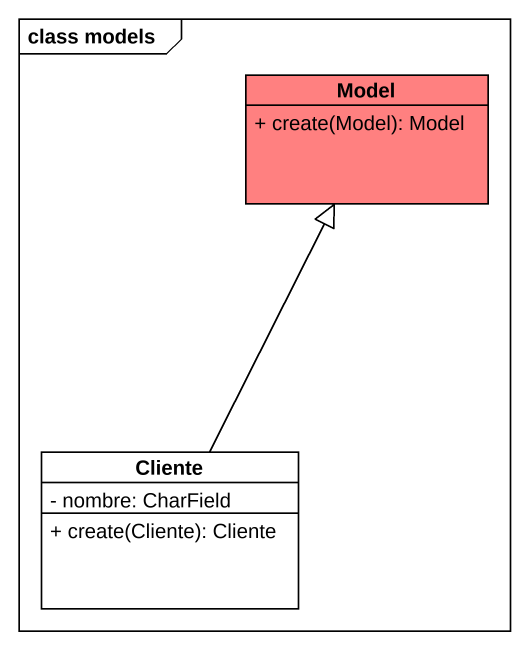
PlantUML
@startuml
mainframe class models
hide circle
hide empty members
skinparam classAttributeIconSize 0
class Model #FF8080 {
  + create(Model): Model
}
class Cliente {
  - nombre: CharField
  + create(Cliente): Cliente
}
Cliente -up-|> Model
@enduml
